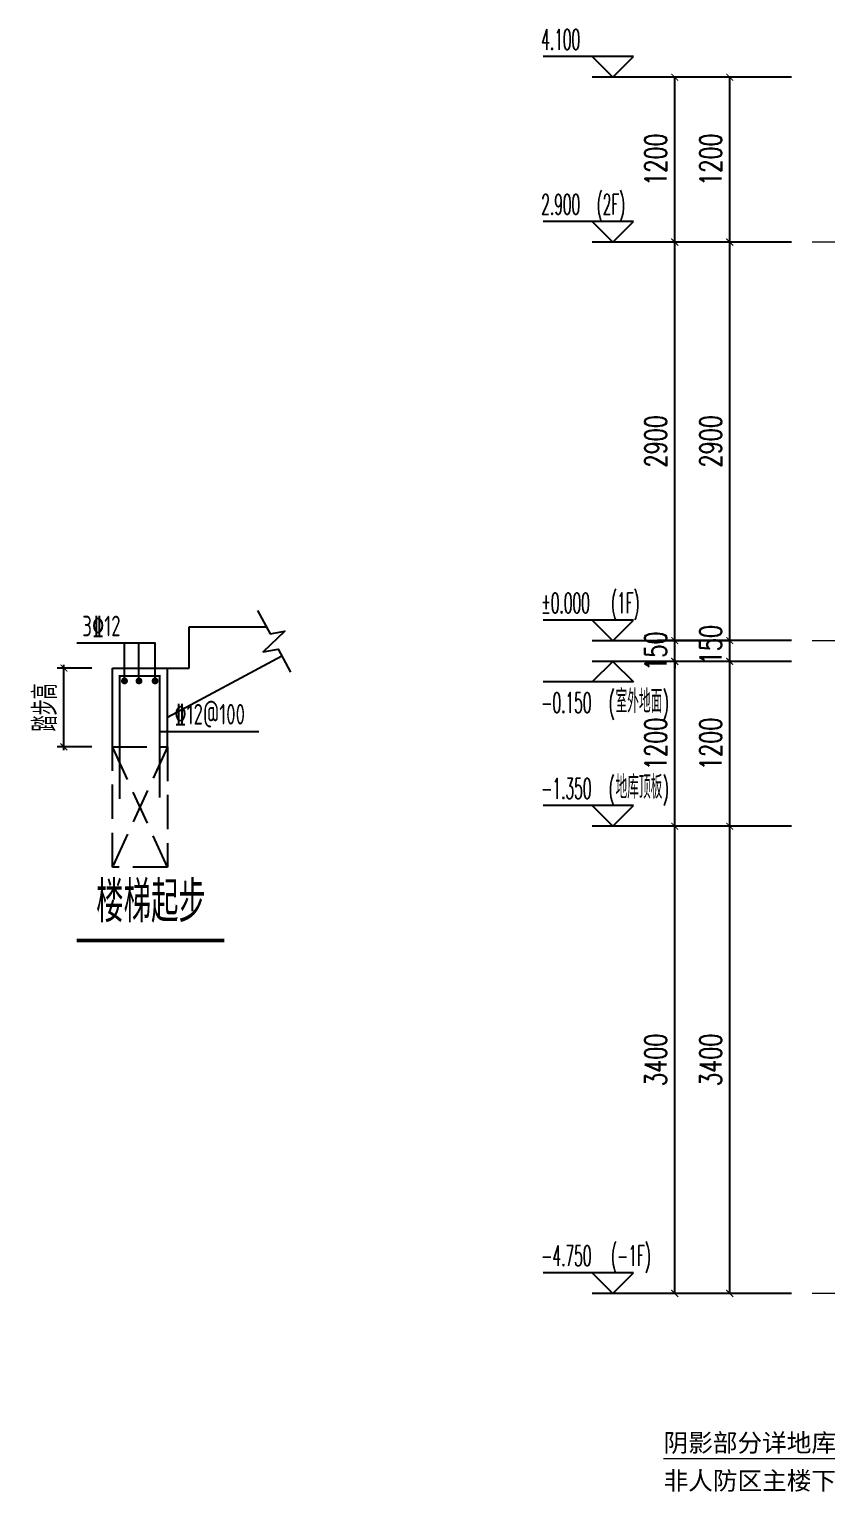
# Model space of a CAD drawing. Extents: x -668857 to 185752, y -270966 to 286822.
# Drawn here: x 26974 to 32777, y 198757 to 209399 of the extents above; entities that cross this region are included whole.
import ezdxf
from ezdxf.enums import TextEntityAlignment as Align

# ---------------------------------------------------------------- set-up
doc = ezdxf.new("R2010")
doc.units = 0
doc.header["$LTSCALE"] = 1000
doc.linetypes.add('DASH', pattern=[0.35, 0.25, -0.1])
doc.linetypes.add('DOTE', pattern=[2.42, 2, -0.2, 0.02, -0.2])
doc.layers.get('0').update_dxf_attribs({"linetype": 'CONTINUOUS'})
doc.layers.get('DEFPOINTS').update_dxf_attribs({"linetype": 'CONTINUOUS'})
for name, color, linetype in [('DIM', 2, 'CONTINUOUS'), ('DIM_ELEV', 3, 'CONTINUOUS'), ('NUM', 7, 'CONTINUOUS'), ('PUB_DIM', 3, 'CONTINUOUS'), ('PUB_TEXT', 2, 'CONTINUOUS'), ('REIN', 6, 'CONTINUOUS'), ('S_E_STAIR', 4, 'CONTINUOUS'), ('TEXT', 2, 'CONTINUOUS'), ('THIN', 7, 'CONTINUOUS'), ('结构大样', 132, 'CONTINUOUS')]:
    doc.layers.add(name, color=color, linetype=linetype)
doc.layers.add('DOTE', color=19, linetype='DOTE', lineweight=9)
doc.layers.add('HS-A-轮廓线-地下室', color=3, linetype='DASH', lineweight=18)
doc.styles.add('_TCH_DIM', font='SIMPLEX.shx', dxfattribs={"width": 0.7, "bigfont": 'GBCBIG.shx'})
doc.styles.add('_TCH_DIM_T3', font='SIMPLEX', dxfattribs={"width": 0.705882, "bigfont": 'GBCBIG'})
doc.styles.add('TSSD_DIMENSION', font='Tssdeng.shx', dxfattribs={"width": 0.7, "bigfont": 'tssdchn.shx'})
doc.styles.add('TSSD_Norm', font='Tssdeng.shx', dxfattribs={"bigfont": 'tssdchn.shx'})
doc.styles.add('TSSD_REIN', font='tssdeng.shx', dxfattribs={"width": 0.7, "height": 300, "bigfont": 'tssdchn.shx'})
doc.styles.add('黑体', font='simhei.ttf')
doc.dimstyles.new('_TCH_ARCH&&50', dxfattribs={"dimtxt": 157.5, "dimasz": 50, "dimexe": 125, "dimexo": 150, "dimgap": 58.75, "dimtad": 1, "dimdec": 0, "dimzin": 0, "dimdsep": 46, "dimtxsty": '_TCH_DIM_T3', "dimblk": 'ARCHTICK', "dimcen": 0.09, "dimclrt": 7, "dimazin": 0, "dimtfac": 1, "dimtdec": 0, "dimtix": 1, "dimtmove": 2, "dimatfit": 3, "dimldrblk": 'ARCHTICK', "dimfxl": 1, "dimtolj": 1, "dimtzin": 0, "dimarcsym": 0})
doc.dimstyles.new('TSSD_50_50', dxfattribs={"dimtxt": 175, "dimasz": 50, "dimexe": 50, "dimexo": 150, "dimgap": 50, "dimtad": 1, "dimdec": 0, "dimzin": 0, "dimdsep": 46, "dimtxsty": 'TSSD_DIMENSION', "dimblk": 'ARCHTICK', "dimcen": 0, "dimdle": 25, "dimclrt": 7, "dimadec": 0, "dimazin": 0, "dimtfac": 1, "dimtdec": 0, "dimtix": 1, "dimtmove": 2, "dimatfit": 3, "dimfxl": 1, "dimtolj": 1, "dimtzin": 0, "dimarcsym": 0})

# ---------------------------------------------------------------- blocks, each defined once
blk = doc.blocks.new('_ArchTick')
at = {"color": 0, "linetype": 'ByBlock', "const_width": 0.15}
blk.add_lwpolyline([(-0.5, -0.5), (0.5, 0.5)], dxfattribs=at)
blk = doc.blocks.new('*D417')
at = {"layer": 'DEFPOINTS', "color": 0, "transparency": 16777216}
for p in [(32071, 203600), (32671, 203600), (32671, 200200)]:
    blk.add_point(p, dxfattribs=at)
at = {"layer": 'PUB_DIM', "color": 0, "lineweight": -2, "transparency": 16777216}
for p, q in [((32521, 203600), (31946, 203600)), ((32071, 200200), (32071, 203600)), ((32521, 200200), (31946, 200200))]:
    blk.add_line(p, q, dxfattribs=at)
at = {"layer": 'PUB_DIM', "color": 0, "lineweight": -2, "transparency": 16777216, "xscale": 50, "yscale": 50, "zscale": 50}
for p, rotation in [((32071, 203600), 90), ((32071, 200200), 270)]:
    blk.add_blockref('_ArchTick', p, dxfattribs=dict(at, rotation=rotation))
at = {"layer": 'PUB_DIM', "color": 7, "transparency": 16777216, "insert": (31933, 201900), "char_height": 157.5, "attachment_point": 5, "rotation": 90, "style": '_TCH_DIM_T3'}
blk.add_mtext('\\A1;3400', dxfattribs=at)
blk = doc.blocks.new('*D418')
at = {"layer": 'DEFPOINTS', "color": 0, "transparency": 16777216}
for p in [(32071, 204799), (32671, 204799), (32671, 203600)]:
    blk.add_point(p, dxfattribs=at)
at = {"layer": 'PUB_DIM', "color": 0, "lineweight": -2, "transparency": 16777216}
for p, q in [((32521, 204799), (31946, 204799)), ((32071, 203600), (32071, 204799)), ((32521, 203600), (31946, 203600))]:
    blk.add_line(p, q, dxfattribs=at)
at = {"layer": 'PUB_DIM', "color": 0, "lineweight": -2, "transparency": 16777216, "xscale": 50, "yscale": 50, "zscale": 50}
for p, rotation in [((32071, 204799), 90), ((32071, 203600), 270)]:
    blk.add_blockref('_ArchTick', p, dxfattribs=dict(at, rotation=rotation))
at = {"layer": 'PUB_DIM', "color": 7, "transparency": 16777216, "insert": (31933, 204199), "char_height": 157.5, "attachment_point": 5, "rotation": 90, "style": '_TCH_DIM_T3'}
blk.add_mtext('\\A1;1200', dxfattribs=at)
blk = doc.blocks.new('*D419')
at = {"layer": 'DEFPOINTS', "color": 0, "transparency": 16777216}
for p in [(32071, 204950), (32671, 204950), (32671, 204799)]:
    blk.add_point(p, dxfattribs=at)
at = {"layer": 'PUB_DIM', "color": 0, "lineweight": -2, "transparency": 16777216}
for p, q in [((32521, 204950), (31946, 204950)), ((32071, 204799), (32071, 204950)), ((32521, 204799), (31946, 204799))]:
    blk.add_line(p, q, dxfattribs=at)
at = {"layer": 'PUB_DIM', "color": 0, "lineweight": -2, "transparency": 16777216, "xscale": 50, "yscale": 50, "zscale": 50}
for p, rotation in [((32071, 204950), 90), ((32071, 204799), 270)]:
    blk.add_blockref('_ArchTick', p, dxfattribs=dict(at, rotation=rotation))
at = {"layer": 'PUB_DIM', "color": 7, "transparency": 16777216, "insert": (31933, 204921), "char_height": 157.5, "attachment_point": 5, "rotation": 90, "style": '_TCH_DIM_T3'}
blk.add_mtext('\\A1;150', dxfattribs=at)
blk = doc.blocks.new('*D420')
at = {"layer": 'DEFPOINTS', "color": 0, "transparency": 16777216}
for p in [(32071, 207850), (32671, 207850), (32671, 204950)]:
    blk.add_point(p, dxfattribs=at)
at = {"layer": 'PUB_DIM', "color": 0, "lineweight": -2, "transparency": 16777216}
for p, q in [((32521, 207850), (31946, 207850)), ((32071, 204950), (32071, 207850)), ((32521, 204950), (31946, 204950))]:
    blk.add_line(p, q, dxfattribs=at)
at = {"layer": 'PUB_DIM', "color": 0, "lineweight": -2, "transparency": 16777216, "xscale": 50, "yscale": 50, "zscale": 50}
for p, rotation in [((32071, 207850), 90), ((32071, 204950), 270)]:
    blk.add_blockref('_ArchTick', p, dxfattribs=dict(at, rotation=rotation))
at = {"layer": 'PUB_DIM', "color": 7, "transparency": 16777216, "insert": (31933, 206400), "char_height": 157.5, "attachment_point": 5, "rotation": 90, "style": '_TCH_DIM_T3'}
blk.add_mtext('\\A1;2900', dxfattribs=at)
blk = doc.blocks.new('*D421')
at = {"layer": 'DEFPOINTS', "color": 0, "transparency": 16777216}
for p in [(32071, 209050), (32671, 209050), (32671, 207850)]:
    blk.add_point(p, dxfattribs=at)
at = {"layer": 'PUB_DIM', "color": 0, "lineweight": -2, "transparency": 16777216}
for p, q in [((32521, 209050), (31946, 209050)), ((32071, 207850), (32071, 209050)), ((32521, 207850), (31946, 207850))]:
    blk.add_line(p, q, dxfattribs=at)
at = {"layer": 'PUB_DIM', "color": 0, "lineweight": -2, "transparency": 16777216, "xscale": 50, "yscale": 50, "zscale": 50}
for p, rotation in [((32071, 209050), 90), ((32071, 207850), 270)]:
    blk.add_blockref('_ArchTick', p, dxfattribs=dict(at, rotation=rotation))
at = {"layer": 'PUB_DIM', "color": 7, "transparency": 16777216, "insert": (31933, 208450), "char_height": 157.5, "attachment_point": 5, "rotation": 90, "style": '_TCH_DIM_T3'}
blk.add_mtext('\\A1;1200', dxfattribs=at)
blk = doc.blocks.new('*D422')
at = {"layer": 'DEFPOINTS', "color": 0, "transparency": 16777216}
for p in [(31671, 203600), (32671, 203600), (32671, 200200)]:
    blk.add_point(p, dxfattribs=at)
at = {"layer": 'PUB_DIM', "color": 0, "lineweight": -2, "transparency": 16777216}
for p, q in [((32521, 203600), (31546, 203600)), ((31671, 200200), (31671, 203600)), ((32521, 200200), (31546, 200200))]:
    blk.add_line(p, q, dxfattribs=at)
at = {"layer": 'PUB_DIM', "color": 0, "lineweight": -2, "transparency": 16777216, "xscale": 50, "yscale": 50, "zscale": 50}
for p, rotation in [((31671, 203600), 90), ((31671, 200200), 270)]:
    blk.add_blockref('_ArchTick', p, dxfattribs=dict(at, rotation=rotation))
at = {"layer": 'PUB_DIM', "color": 7, "transparency": 16777216, "insert": (31533, 201900), "char_height": 157.5, "attachment_point": 5, "rotation": 90, "style": '_TCH_DIM_T3'}
blk.add_mtext('\\A1;3400', dxfattribs=at)
blk = doc.blocks.new('*D423')
at = {"layer": 'DEFPOINTS', "color": 0, "transparency": 16777216}
for p in [(31671, 204799), (32671, 204799), (32671, 203600)]:
    blk.add_point(p, dxfattribs=at)
at = {"layer": 'PUB_DIM', "color": 0, "lineweight": -2, "transparency": 16777216}
for p, q in [((32521, 204799), (31546, 204799)), ((31671, 203600), (31671, 204799)), ((32521, 203600), (31546, 203600))]:
    blk.add_line(p, q, dxfattribs=at)
at = {"layer": 'PUB_DIM', "color": 0, "lineweight": -2, "transparency": 16777216, "xscale": 50, "yscale": 50, "zscale": 50}
for p, rotation in [((31671, 204799), 90), ((31671, 203600), 270)]:
    blk.add_blockref('_ArchTick', p, dxfattribs=dict(at, rotation=rotation))
at = {"layer": 'PUB_DIM', "color": 7, "transparency": 16777216, "insert": (31533, 204199), "char_height": 157.5, "attachment_point": 5, "rotation": 90, "style": '_TCH_DIM_T3'}
blk.add_mtext('\\A1;1200', dxfattribs=at)
blk = doc.blocks.new('*D424')
at = {"layer": 'DEFPOINTS', "color": 0, "transparency": 16777216}
for p in [(31671, 204950), (32671, 204950), (32671, 204799)]:
    blk.add_point(p, dxfattribs=at)
at = {"layer": 'PUB_DIM', "color": 0, "lineweight": -2, "transparency": 16777216}
for p, q in [((31671, 204950), (31671, 205000)), ((32521, 204950), (31546, 204950)), ((31671, 204799), (31671, 204950)), ((32521, 204799), (31546, 204799)), ((31671, 204799), (31671, 204749))]:
    blk.add_line(p, q, dxfattribs=at)
at = {"layer": 'PUB_DIM', "color": 0, "lineweight": -2, "transparency": 16777216, "xscale": 50, "yscale": 50, "zscale": 50}
for p, rotation in [((31671, 204950), 270), ((31671, 204799), 90)]:
    blk.add_blockref('_ArchTick', p, dxfattribs=dict(at, rotation=rotation))
at = {"layer": 'PUB_DIM', "color": 7, "transparency": 16777216, "insert": (31533, 204874), "char_height": 157.5, "attachment_point": 5, "rotation": 90, "style": '_TCH_DIM_T3'}
blk.add_mtext('\\A1;150', dxfattribs=at)
blk = doc.blocks.new('*D425')
at = {"layer": 'DEFPOINTS', "color": 0, "transparency": 16777216}
for p in [(31671, 207850), (32671, 207850), (32671, 204950)]:
    blk.add_point(p, dxfattribs=at)
at = {"layer": 'PUB_DIM', "color": 0, "lineweight": -2, "transparency": 16777216}
for p, q in [((32521, 207850), (31546, 207850)), ((31671, 204950), (31671, 207850)), ((32521, 204950), (31546, 204950))]:
    blk.add_line(p, q, dxfattribs=at)
at = {"layer": 'PUB_DIM', "color": 0, "lineweight": -2, "transparency": 16777216, "xscale": 50, "yscale": 50, "zscale": 50}
for p, rotation in [((31671, 207850), 90), ((31671, 204950), 270)]:
    blk.add_blockref('_ArchTick', p, dxfattribs=dict(at, rotation=rotation))
at = {"layer": 'PUB_DIM', "color": 7, "transparency": 16777216, "insert": (31533, 206400), "char_height": 157.5, "attachment_point": 5, "rotation": 90, "style": '_TCH_DIM_T3'}
blk.add_mtext('\\A1;2900', dxfattribs=at)
blk = doc.blocks.new('*D426')
at = {"layer": 'DEFPOINTS', "color": 0, "transparency": 16777216}
for p in [(31671, 209050), (32671, 209050), (32671, 207850)]:
    blk.add_point(p, dxfattribs=at)
at = {"layer": 'PUB_DIM', "color": 0, "lineweight": -2, "transparency": 16777216}
for p, q in [((32521, 209050), (31546, 209050)), ((31671, 207850), (31671, 209050)), ((32521, 207850), (31546, 207850))]:
    blk.add_line(p, q, dxfattribs=at)
at = {"layer": 'PUB_DIM', "color": 0, "lineweight": -2, "transparency": 16777216, "xscale": 50, "yscale": 50, "zscale": 50}
for p, rotation in [((31671, 209050), 90), ((31671, 207850), 270)]:
    blk.add_blockref('_ArchTick', p, dxfattribs=dict(at, rotation=rotation))
at = {"layer": 'PUB_DIM', "color": 7, "transparency": 16777216, "insert": (31533, 208450), "char_height": 157.5, "attachment_point": 5, "rotation": 90, "style": '_TCH_DIM_T3'}
blk.add_mtext('\\A1;1200', dxfattribs=at)
blk = doc.blocks.new('*D446')
at = {"layer": 'DEFPOINTS', "color": 0, "transparency": 16777216}
for p in [(27226, 204750), (27579, 204750), (27579, 204177)]:
    blk.add_point(p, dxfattribs=at)
at = {"layer": 'DIM', "color": 0, "lineweight": -2, "transparency": 16777216}
for p, q in [((27429, 204750), (27176, 204750)), ((27226, 204152), (27226, 204775)), ((27429, 204177), (27176, 204177))]:
    blk.add_line(p, q, dxfattribs=at)
at = {"layer": 'DIM', "color": 0, "lineweight": -2, "transparency": 16777216, "xscale": 50, "yscale": 50, "zscale": 50}
for p, rotation in [((27226, 204750), 90), ((27226, 204177), 270)]:
    blk.add_blockref('_ArchTick', p, dxfattribs=dict(at, rotation=rotation))
at = {"layer": 'DIM', "color": 7, "transparency": 16777216, "insert": (27089, 204464), "char_height": 175, "attachment_point": 5, "rotation": 90, "style": 'TSSD_DIMENSION'}
blk.add_mtext('\\A1;踏步高', dxfattribs=at)

msp = doc.modelspace()

# ---------------------------------------------------------------- linework, layer by layer
at = {"layer": 'DIM_ELEV'}
for p, q in [((31370.57, 209199.77), (30714.57, 209199.77)), ((31220.57, 209049.77), (31070.57, 209199.77)), ((31220.57, 209049.77), (31370.57, 209199.77)), ((32070.57, 209049.77), (31070.57, 209049.77)), ((31370.57, 207999.73), (30714.57, 207999.73)), ((31220.57, 207849.73), (31070.57, 207999.73)), ((31220.57, 207849.73), (31370.57, 207999.73)), ((32070.57, 207849.73), (31070.57, 207849.73)), ((31370.57, 205099.73), (30714.57, 205099.73)), ((31220.57, 204949.73), (31070.57, 205099.73)), ((31220.57, 204949.73), (31370.57, 205099.73)), ((32070.57, 204949.73), (31070.57, 204949.73)), ((31220.57, 204799.26), (31070.57, 204649.26)), ((32070.57, 204799.26), (31070.57, 204799.26)), ((31220.57, 204799.26), (31370.57, 204649.26)), ((31370.57, 204649.26), (30714.57, 204649.26)), ((31370.57, 203749.73), (30714.57, 203749.73)), ((31220.57, 203599.73), (31070.57, 203749.73)), ((31220.57, 203599.73), (31370.57, 203749.73)), ((32070.57, 203599.73), (31070.57, 203599.73)), ((31370.57, 200349.73), (30714.57, 200349.73)), ((31220.57, 200199.73), (31070.57, 200349.73)), ((31220.57, 200199.73), (31370.57, 200349.73)), ((32070.57, 200199.73), (31070.57, 200199.73))]:
    msp.add_line(p, q, dxfattribs=at)
at = {"layer": 'DOTE', "linetype": 'DOTE'}
for p, q in [((48397.35, 207849.73), (32670.57, 207849.73)), ((48397.35, 204949.73), (32670.57, 204949.73)), ((48397.35, 200199.73), (32670.57, 200199.73))]:
    msp.add_line(p, q, dxfattribs=at)
at = {"layer": 'HS-A-轮廓线-地下室', "color": 4, "linetype": 'ByBlock'}
msp.add_line((33760.56, 198996.64), (31589.76, 198996.64), dxfattribs=at)
at = {"layer": 'NUM', "color": 7, "const_width": 25}
msp.add_lwpolyline([(27319.7, 202768.47), (28392.76, 202768.47)], dxfattribs=at)
at = {"layer": 'REIN', "const_width": 15}
msp.add_lwpolyline([(27632.44, 203796.98), (27632.44, 204692.27), (27923.71, 204692.27), (27923.71, 203807.48)], dxfattribs=at)
at = {"layer": 'REIN', "const_width": 25}
for points in [[(27654.09, 204656.79, 1), (27679.09, 204656.79, 1)], [(27759.85, 204656.79, 1), (27784.85, 204656.79, 1)], [(27877.01, 204656.79, 1), (27902.01, 204656.79, 1)]]:
    msp.add_lwpolyline(points, format="xyb", close=True, dxfattribs=at)
at = {"layer": 'S_E_STAIR', "color": 2}
for p, q in [((28138.64, 204749.66), (28138.64, 205049.66)), ((28138.64, 205049.66), (28698.64, 205049.66)), ((27578.64, 204177.39), (27578.64, 204749.66)), ((27578.64, 204749.66), (28138.64, 204749.66)), ((28811.97, 204838.1), (27978.64, 204391.68)), ((27978.64, 204177.39), (27978.64, 204749.66))]:
    msp.add_line(p, q, dxfattribs=at)
at = {"layer": 'TEXT'}
for p, q in [((27666.59, 204656.79), (27666.59, 204932.45)), ((27772.35, 204656.79), (27772.35, 204932.45))]:
    msp.add_line(p, q, dxfattribs=at)
for points in [[(27889.51, 204656.79), (27889.51, 204932.45), (27320.82, 204932.45)], [(27923.71, 204287.76), (28644.07, 204287.76)]]:
    msp.add_lwpolyline(points, dxfattribs=at)
at = {"layer": 'THIN', "lineweight": -2}
msp.add_lwpolyline([(28635.17, 205168.13), (28725.84, 204998.89), (28834.79, 205019.13), (28675.82, 204868.63), (28784.77, 204888.88), (28875.44, 204719.63)], dxfattribs=at)
at = {"layer": '结构大样', "linetype": 'DASH'}
for p, q in [((27978.64, 203302.39), (27578.64, 204177.39)), ((27978.64, 204177.39), (27578.64, 203302.39))]:
    msp.add_line(p, q, dxfattribs=at)
msp.add_lwpolyline([(27978.64, 203302.39), (27578.64, 203302.39), (27578.64, 204177.39), (27978.64, 204177.39)], close=True, dxfattribs=at)

# ---------------------------------------------------------------- texts
at = {"layer": 'NUM', "color": 1, "style": 'TSSD_Norm', "width": 0.7}
msp.add_text('楼梯起步', height=300, dxfattribs=at).set_placement((27859.99, 202810.02), align=Align.BOTTOM_CENTER)
at = {"layer": 'PUB_TEXT', "style": '_TCH_DIM'}
for s, height, width, p in [('4.100', 148.75, 0.494118, (30699.57, 209249.82)), ('2.900', 148.75, 0.494118, (30699.57, 208049.78)), ('(2F)', 148.75, 0.494118, (31102.67, 208049.78)), ('%%P0.000', 148.75, 0.494118, (30699.57, 205149.78)), ('(1F)', 148.75, 0.494118, (31207.32, 205149.78)), ('-0.150', 148.75, 0.494118, (30699.57, 204424.21)), ('(', 148.75, 0.494118, (31191.22, 204424.21)), ('室外地面', 168.794, 0.7, (31240.22, 204424.21)), (')', 148.75, 0.494118, (31584.26, 204424.21)), ('-1.350', 148.75, 0.494118, (30699.57, 203799.78)), ('(', 148.75, 0.494118, (31191.22, 203799.78)), ('地库顶板', 168.794, 0.7, (31240.22, 203799.78)), (')', 148.75, 0.494118, (31584.26, 203799.78)), ('-4.750', 148.75, 0.494118, (30699.57, 200399.78)), ('(-1F)', 148.75, 0.494118, (31207.32, 200399.78))]:
    msp.add_text(s, height=height, dxfattribs=dict(at, width=width)).set_placement(p)
at = {"layer": 'PUB_TEXT', "linetype": 'ByBlock', "style": '黑体'}
for s, p in [('阴影部分详地库图纸', (31589.76, 199047.43)), ('非人防区主楼下无覆土', (31589.76, 198771.59))]:
    msp.add_text(s, height=131.435, dxfattribs=at).set_placement(p)
at = {"layer": 'THIN', "color": 0, "style": 'TSSD_REIN', "width": 0.7}
for s, p in [('3%%13212', (27359.38, 204936.54)), ('%%13212@100', (28029.12, 204294.46))]:
    msp.add_text(s, height=150, dxfattribs=at).set_placement(p, align=Align.BOTTOM_LEFT)

# ---------------------------------------------------------------- dimensions: what is measured, and where the dimension line sits
at = {"layer": 'DIM'}
dim = msp.add_linear_dim(base=(27226.1, 204749.66), p1=(27578.64, 204177.39), p2=(27578.64, 204749.66), angle=90, text='踏步高', dimstyle='TSSD_50_50', override={"dimlfac": 0.5}, dxfattribs=at)
dim.commit()
dim.dimension.update_dxf_attribs({"geometry": '*D446', "text_midpoint": (27088.6, 204463.52)})
at = {"layer": 'PUB_DIM'}
for p1, p2, distance, picture, middle in [((32670.57, 207849.73), (32670.57, 209049.77), 1000, '*D426', (31533.07, 208449.75)), ((32670.57, 207849.73), (32670.57, 209049.77), 600, '*D421', (31933.07, 208449.75)), ((32670.57, 204949.73), (32670.57, 207849.73), 1000, '*D425', (31533.07, 206399.73)), ((32670.57, 204949.73), (32670.57, 207849.73), 600, '*D420', (31933.07, 206399.73)), ((32670.57, 204799.26), (32670.57, 204949.73), 1000, '*D424', (31533.07, 204874.5)), ((32670.57, 203599.73), (32670.57, 204799.26), 1000, '*D423', (31533.07, 204199.5)), ((32670.57, 203599.73), (32670.57, 204799.26), 600, '*D418', (31933.07, 204199.5)), ((32670.57, 200199.73), (32670.57, 203599.73), 1000, '*D422', (31533.07, 201899.73)), ((32670.57, 200199.73), (32670.57, 203599.73), 600, '*D417', (31933.07, 201899.73))]:
    dim = msp.add_aligned_dim(p1=p1, p2=p2, distance=distance, dimstyle='_TCH_ARCH&&50', dxfattribs=at)
    dim.commit()
    dim.dimension.update_dxf_attribs({"geometry": picture, "text_midpoint": middle})
dim = msp.add_linear_dim(base=(32070.57, 204949.73), p1=(32670.57, 204799.26), p2=(32670.57, 204949.73), angle=90, dimstyle='_TCH_ARCH&&50', dxfattribs=at)
dim.commit()
dim.dimension.update_dxf_attribs({"geometry": '*D419', "text_midpoint": (31933.07, 204921.32), "dimtype": 161})

doc.saveas('drawing.dxf')
